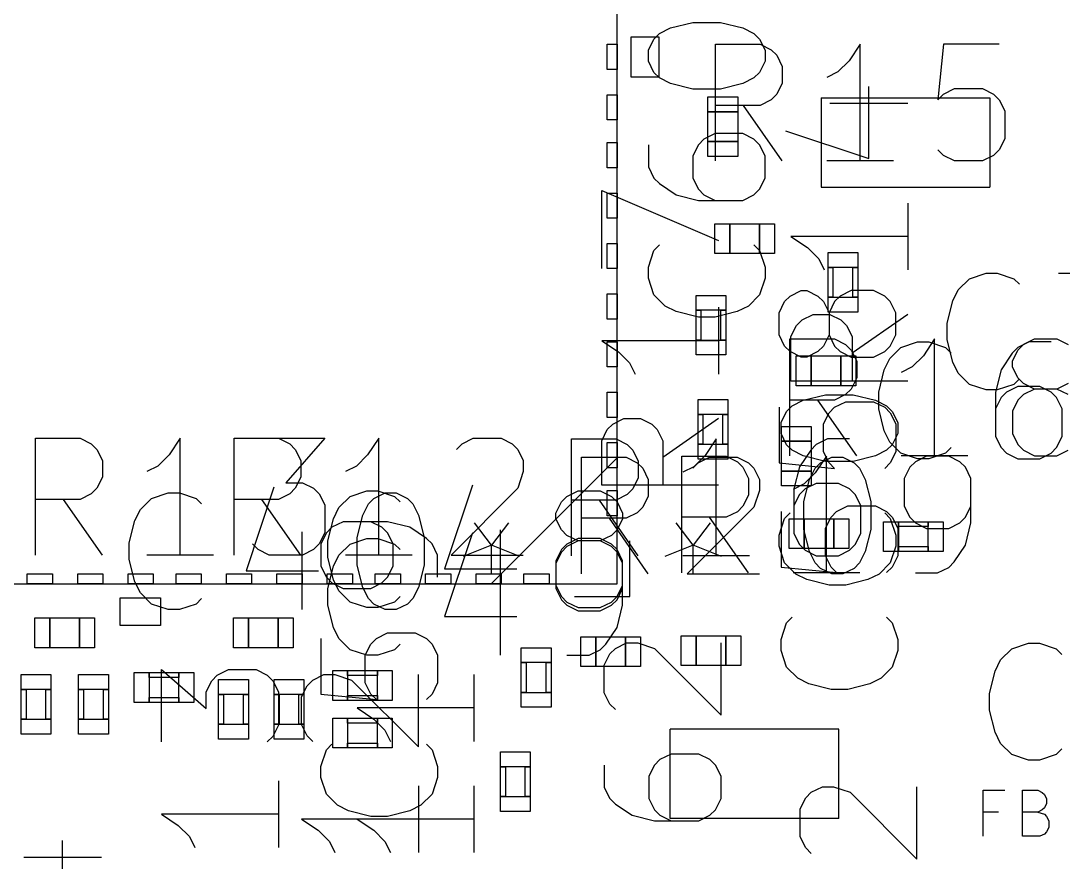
# Model space of a CAD drawing. Header units: millimetres. Extents: x 0 to 100, y 0 to 100.
# Drawn here: x 44.67 to 55.17, y 48.76 to 57.24 of the extents above; entities that cross this region are included whole.
import ezdxf

# ---------------------------------------------------------------- set-up
doc = ezdxf.new("R2010")
doc.units = ezdxf.units.MM
doc.layers.add('F.Fab', color=9, linetype='CONTINUOUS', true_color=0xafafaf)
doc.layers.add('F.Silkscreen', color=41, linetype='CONTINUOUS', true_color=0xf2eda1)

msp = doc.modelspace()

# ---------------------------------------------------------------- linework, layer by layer
at = {"layer": 'F.Fab', "linetype": 'CONTINUOUS'}
for p, q in [((50.676, 51.564), (50.676, 58.676)), ((50.5744, 56.9996), (50.676, 56.9996)), ((50.5744, 56.7456), (50.5744, 56.9996)), ((50.676, 56.9996), (50.676, 56.7456)), ((50.676, 56.7456), (50.5744, 56.7456)), ((50.5744, 56.4916), (50.676, 56.4916)), ((50.5744, 56.2376), (50.5744, 56.4916)), ((50.676, 56.4916), (50.676, 56.2376)), ((51.59, 56.32), (51.59, 56.47)), ((51.59, 56.47), (51.89, 56.47)), ((51.89, 56.47), (51.89, 56.32)), ((52.73, 56.46), (52.73, 55.56)), ((52.73, 56.46), (54.43, 56.46)), ((54.43, 56.46), (54.43, 55.56)), ((51.89, 56.32), (51.59, 56.32)), ((50.676, 56.2376), (50.5744, 56.2376)), ((50.5744, 56.009), (50.676, 56.009)), ((50.5744, 55.755), (50.5744, 56.009)), ((50.676, 56.009), (50.676, 55.755)), ((51.59, 55.87), (51.59, 56.02)), ((51.59, 56.02), (51.89, 56.02)), ((51.89, 56.02), (51.89, 55.87)), ((51.89, 55.87), (51.59, 55.87)), ((50.676, 55.755), (50.5744, 55.755)), ((52.73, 55.56), (54.43, 55.56)), ((50.5744, 55.501), (50.676, 55.501)), ((50.5744, 55.247), (50.5744, 55.501)), ((50.676, 55.501), (50.676, 55.247)), ((50.676, 55.247), (50.5744, 55.247)), ((51.66, 54.89), (51.66, 55.19)), ((51.66, 55.19), (51.81, 55.19)), ((51.81, 55.19), (51.81, 54.89)), ((52.11, 54.89), (52.11, 55.19)), ((52.11, 55.19), (52.26, 55.19)), ((52.26, 55.19), (52.26, 54.89)), ((50.5744, 54.993), (50.676, 54.993)), ((50.5744, 54.739), (50.5744, 54.993)), ((50.676, 54.993), (50.676, 54.739)), ((51.81, 54.89), (51.66, 54.89)), ((52.26, 54.89), (52.11, 54.89)), ((52.8, 54.75), (52.8, 54.9)), ((52.8, 54.9), (53.1, 54.9)), ((53.1, 54.9), (53.1, 54.75)), ((50.676, 54.739), (50.5744, 54.739)), ((52.8, 54.45), (52.8, 54.75)), ((52.8, 54.75), (52.85, 54.75)), ((53.1, 54.75), (52.8, 54.75)), ((52.85, 54.75), (52.85, 54.45)), ((53.05, 54.45), (53.05, 54.75)), ((53.05, 54.75), (53.1, 54.75)), ((53.1, 54.75), (53.1, 54.45)), ((50.5744, 54.485), (50.676, 54.485)), ((50.5744, 54.231), (50.5744, 54.485)), ((50.676, 54.485), (50.676, 54.231)), ((51.47, 54.32), (51.47, 54.47)), ((51.47, 54.47), (51.77, 54.47)), ((51.77, 54.47), (51.77, 54.32)), ((52.85, 54.45), (52.8, 54.45)), ((52.8, 54.3), (52.8, 54.45)), ((52.8, 54.45), (53.1, 54.45)), ((53.1, 54.45), (53.05, 54.45)), ((53.1, 54.45), (53.1, 54.3)), ((51.77, 54.32), (51.47, 54.32)), ((51.47, 54.02), (51.47, 54.32)), ((51.47, 54.32), (51.52, 54.32)), ((51.52, 54.32), (51.52, 54.02)), ((51.72, 54.02), (51.72, 54.32)), ((51.72, 54.32), (51.77, 54.32)), ((51.77, 54.32), (51.77, 54.02)), ((53.1, 54.3), (52.8, 54.3)), ((50.676, 54.231), (50.5744, 54.231)), ((50.5744, 54.0024), (50.676, 54.0024)), ((50.5744, 53.7484), (50.5744, 54.0024)), ((50.676, 54.0024), (50.676, 53.7484)), ((51.52, 54.02), (51.47, 54.02)), ((51.47, 53.87), (51.47, 54.02)), ((51.47, 54.02), (51.77, 54.02)), ((51.77, 54.02), (51.72, 54.02)), ((51.77, 54.02), (51.77, 53.87)), ((51.77, 53.87), (51.47, 53.87)), ((52.48, 53.56), (52.48, 53.86)), ((52.48, 53.86), (52.63, 53.86)), ((52.63, 53.86), (52.63, 53.56)), ((52.93, 53.56), (52.93, 53.86)), ((52.93, 53.86), (53.08, 53.86)), ((53.08, 53.86), (53.08, 53.56)), ((50.676, 53.7484), (50.5744, 53.7484)), ((52.63, 53.56), (52.48, 53.56)), ((53.08, 53.56), (52.93, 53.56)), ((50.5744, 53.4944), (50.676, 53.4944)), ((50.5744, 53.2404), (50.5744, 53.4944)), ((50.676, 53.4944), (50.676, 53.2404)), ((51.49, 53.27), (51.49, 53.42)), ((51.49, 53.42), (51.79, 53.42)), ((51.79, 53.42), (51.79, 53.27)), ((50.676, 53.2404), (50.5744, 53.2404)), ((51.79, 53.27), (51.49, 53.27)), ((51.49, 52.97), (51.49, 53.27)), ((51.49, 53.27), (51.54, 53.27)), ((51.54, 53.27), (51.54, 52.97)), ((51.74, 52.97), (51.74, 53.27)), ((51.74, 53.27), (51.79, 53.27)), ((51.79, 53.27), (51.79, 52.97)), ((52.33, 53), (52.33, 53.15)), ((52.33, 53.15), (52.63, 53.15)), ((52.63, 53.15), (52.63, 53)), ((50.5744, 52.9864), (50.676, 52.9864)), ((50.5744, 52.7324), (50.5744, 52.9864)), ((50.676, 52.9864), (50.676, 52.7324)), ((51.54, 52.97), (51.49, 52.97)), ((51.49, 52.82), (51.49, 52.97)), ((51.49, 52.97), (51.79, 52.97)), ((51.79, 52.97), (51.74, 52.97)), ((51.79, 52.97), (51.79, 52.82)), ((52.63, 53), (52.33, 53)), ((50.676, 52.834), (50.5744, 52.7324)), ((51.79, 52.82), (51.49, 52.82)), ((50.5744, 52.7324), (49.5076, 51.6656)), ((50.676, 52.7324), (50.5744, 52.7324)), ((52.33, 52.55), (52.33, 52.7)), ((52.33, 52.7), (52.63, 52.7)), ((52.63, 52.7), (52.63, 52.55)), ((52.63, 52.55), (52.33, 52.55)), ((50.5744, 52.5038), (50.676, 52.5038)), ((50.5744, 52.2498), (50.5744, 52.5038)), ((50.676, 52.5038), (50.676, 52.2498)), ((50.676, 52.2498), (50.5744, 52.2498)), ((52.41, 51.92), (52.41, 52.22)), ((52.41, 52.22), (52.56, 52.22)), ((52.56, 52.22), (52.56, 51.92)), ((52.86, 51.92), (52.86, 52.22)), ((52.86, 52.22), (53.01, 52.22)), ((53.01, 52.22), (53.01, 51.92)), ((53.36, 51.89), (53.36, 52.19)), ((53.36, 52.19), (53.51, 52.19)), ((53.51, 52.19), (53.51, 51.89)), ((53.51, 52.14), (53.51, 52.19)), ((53.51, 52.19), (53.81, 52.19)), ((53.81, 52.19), (53.81, 52.14)), ((53.81, 51.89), (53.81, 52.19)), ((53.81, 52.19), (53.96, 52.19)), ((53.96, 52.19), (53.96, 51.89)), ((49.409088, 51.952176), (49.238545, 52.179567)), ((49.57963, 52.179567), (49.409088, 51.952176)), ((53.81, 52.14), (53.51, 52.14)), ((49.409088, 51.952176), (49.124849, 51.838481)), ((49.409088, 51.667938), (49.409088, 51.952176)), ((49.693326, 51.838481), (49.409088, 51.952176)), ((52.56, 51.92), (52.41, 51.92)), ((53.01, 51.92), (52.86, 51.92)), ((53.51, 51.89), (53.36, 51.89)), ((53.51, 51.89), (53.51, 51.94)), ((53.51, 51.94), (53.81, 51.94)), ((53.81, 51.89), (53.51, 51.89)), ((53.81, 51.94), (53.81, 51.89)), ((53.96, 51.89), (53.81, 51.89)), ((44.7324, 51.6656), (44.9864, 51.6656)), ((44.7324, 51.564), (44.7324, 51.6656)), ((44.9864, 51.6656), (44.9864, 51.564)), ((45.2404, 51.6656), (45.4944, 51.6656)), ((45.2404, 51.564), (45.2404, 51.6656)), ((45.4944, 51.6656), (45.4944, 51.564)), ((45.7484, 51.6656), (46.0024, 51.6656)), ((45.7484, 51.564), (45.7484, 51.6656)), ((46.0024, 51.6656), (46.0024, 51.564)), ((46.231, 51.6656), (46.485, 51.6656)), ((46.231, 51.564), (46.231, 51.6656)), ((46.485, 51.6656), (46.485, 51.564)), ((46.739, 51.6656), (46.993, 51.6656)), ((46.739, 51.564), (46.739, 51.6656)), ((46.993, 51.6656), (46.993, 51.564)), ((47.247, 51.6656), (47.501, 51.6656)), ((47.247, 51.564), (47.247, 51.6656)), ((47.501, 51.6656), (47.501, 51.564)), ((47.755, 51.6656), (48.009, 51.6656)), ((47.755, 51.564), (47.755, 51.6656)), ((48.009, 51.6656), (48.009, 51.564)), ((48.2376, 51.6656), (48.4916, 51.6656)), ((48.2376, 51.564), (48.2376, 51.6656)), ((48.4916, 51.6656), (48.4916, 51.564)), ((48.7456, 51.6656), (48.9996, 51.6656)), ((48.7456, 51.564), (48.7456, 51.6656)), ((48.9996, 51.6656), (48.9996, 51.564)), ((49.2536, 51.6656), (49.5076, 51.6656)), ((49.2536, 51.564), (49.2536, 51.6656)), ((49.5076, 51.6656), (49.406, 51.564)), ((49.5076, 51.6656), (49.5076, 51.564)), ((49.7362, 51.6656), (49.9902, 51.6656)), ((49.7362, 51.564), (49.7362, 51.6656)), ((49.9902, 51.6656), (49.9902, 51.564)), ((43.564, 51.564), (50.676, 51.564)), ((44.9864, 51.564), (44.7324, 51.564)), ((45.4944, 51.564), (45.2404, 51.564)), ((46.0024, 51.564), (45.7484, 51.564)), ((46.485, 51.564), (46.231, 51.564)), ((46.993, 51.564), (46.739, 51.564)), ((47.501, 51.564), (47.247, 51.564)), ((48.009, 51.564), (47.755, 51.564)), ((48.4916, 51.564), (48.2376, 51.564)), ((48.9996, 51.564), (48.7456, 51.564)), ((49.5076, 51.564), (49.2536, 51.564)), ((49.9902, 51.564), (49.7362, 51.564)), ((44.81, 50.92), (44.81, 51.22)), ((44.81, 51.22), (44.96, 51.22)), ((44.96, 51.22), (44.96, 50.92)), ((45.26, 50.92), (45.26, 51.22)), ((45.26, 51.22), (45.41, 51.22)), ((45.41, 51.22), (45.41, 50.92)), ((46.81, 50.92), (46.81, 51.22)), ((46.81, 51.22), (46.96, 51.22)), ((46.96, 51.22), (46.96, 50.92)), ((47.26, 50.92), (47.26, 51.22)), ((47.26, 51.22), (47.41, 51.22)), ((47.41, 51.22), (47.41, 50.92)), ((51.32, 50.74), (51.32, 51.04)), ((51.32, 51.04), (51.47, 51.04)), ((51.47, 51.04), (51.47, 50.74)), ((51.77, 50.74), (51.77, 51.04)), ((51.77, 51.04), (51.92, 51.04)), ((51.92, 51.04), (51.92, 50.74)), ((50.31, 50.73), (50.31, 51.03)), ((50.31, 51.03), (50.46, 51.03)), ((50.46, 51.03), (50.46, 50.73)), ((50.76, 50.73), (50.76, 51.03)), ((50.76, 51.03), (50.91, 51.03)), ((50.91, 51.03), (50.91, 50.73)), ((44.96, 50.92), (44.81, 50.92)), ((45.41, 50.92), (45.26, 50.92)), ((46.96, 50.92), (46.81, 50.92)), ((47.41, 50.92), (47.26, 50.92)), ((49.71, 50.77), (49.71, 50.92)), ((49.71, 50.92), (50.01, 50.92)), ((50.01, 50.92), (50.01, 50.77)), ((50.01, 50.77), (49.71, 50.77)), ((49.71, 50.47), (49.71, 50.77)), ((49.71, 50.77), (49.76, 50.77)), ((49.76, 50.77), (49.76, 50.47)), ((49.96, 50.47), (49.96, 50.77)), ((49.96, 50.77), (50.01, 50.77)), ((50.01, 50.77), (50.01, 50.47)), ((50.46, 50.73), (50.31, 50.73)), ((50.91, 50.73), (50.76, 50.73)), ((51.47, 50.74), (51.32, 50.74)), ((51.92, 50.74), (51.77, 50.74)), ((44.67, 50.5), (44.67, 50.65)), ((44.67, 50.65), (44.97, 50.65)), ((44.97, 50.65), (44.97, 50.5)), ((45.25, 50.5), (45.25, 50.65)), ((45.25, 50.65), (45.55, 50.65)), ((45.55, 50.65), (45.55, 50.5)), ((45.81, 50.37), (45.81, 50.67)), ((45.81, 50.67), (45.96, 50.67)), ((45.96, 50.67), (45.96, 50.37)), ((45.96, 50.62), (45.96, 50.67)), ((45.96, 50.67), (46.26, 50.67)), ((46.26, 50.62), (45.96, 50.62)), ((46.26, 50.67), (46.26, 50.62)), ((46.26, 50.37), (46.26, 50.67)), ((46.26, 50.67), (46.41, 50.67)), ((46.41, 50.67), (46.41, 50.37)), ((47.81, 50.39), (47.81, 50.69)), ((47.81, 50.69), (47.96, 50.69)), ((47.96, 50.69), (47.96, 50.39)), ((47.96, 50.64), (47.96, 50.69)), ((47.96, 50.69), (48.26, 50.69)), ((48.26, 50.64), (47.96, 50.64)), ((48.26, 50.69), (48.26, 50.64)), ((48.26, 50.39), (48.26, 50.69)), ((48.26, 50.69), (48.41, 50.69)), ((48.41, 50.69), (48.41, 50.39)), ((46.66, 50.45), (46.66, 50.6)), ((46.66, 50.6), (46.96, 50.6)), ((46.96, 50.6), (46.96, 50.45)), ((47.22, 50.45), (47.22, 50.6)), ((47.22, 50.6), (47.52, 50.6)), ((47.52, 50.6), (47.52, 50.45)), ((44.97, 50.5), (44.67, 50.5)), ((44.67, 50.2), (44.67, 50.5)), ((44.67, 50.5), (44.72, 50.5)), ((44.72, 50.5), (44.72, 50.2)), ((44.92, 50.2), (44.92, 50.5)), ((44.92, 50.5), (44.97, 50.5)), ((44.97, 50.5), (44.97, 50.2)), ((45.55, 50.5), (45.25, 50.5)), ((45.25, 50.2), (45.25, 50.5)), ((45.25, 50.5), (45.3, 50.5)), ((45.3, 50.5), (45.3, 50.2)), ((45.5, 50.2), (45.5, 50.5)), ((45.5, 50.5), (45.55, 50.5)), ((45.55, 50.5), (45.55, 50.2)), ((45.96, 50.37), (45.96, 50.42)), ((45.96, 50.42), (46.26, 50.42)), ((46.26, 50.42), (46.26, 50.37)), ((46.96, 50.45), (46.66, 50.45)), ((46.66, 50.15), (46.66, 50.45)), ((46.66, 50.45), (46.71, 50.45)), ((46.71, 50.45), (46.71, 50.15)), ((46.91, 50.15), (46.91, 50.45)), ((46.91, 50.45), (46.96, 50.45)), ((46.96, 50.45), (46.96, 50.15)), ((47.52, 50.45), (47.22, 50.45)), ((47.22, 50.15), (47.22, 50.45)), ((47.22, 50.45), (47.27, 50.45)), ((47.27, 50.45), (47.27, 50.15)), ((47.47, 50.15), (47.47, 50.45)), ((47.47, 50.45), (47.52, 50.45)), ((47.52, 50.45), (47.52, 50.15)), ((47.96, 50.39), (47.96, 50.44)), ((47.96, 50.44), (48.26, 50.44)), ((48.26, 50.44), (48.26, 50.39)), ((49.76, 50.47), (49.71, 50.47)), ((49.71, 50.32), (49.71, 50.47)), ((49.71, 50.47), (50.01, 50.47)), ((50.01, 50.47), (49.96, 50.47)), ((50.01, 50.47), (50.01, 50.32)), ((45.96, 50.37), (45.81, 50.37)), ((46.26, 50.37), (45.96, 50.37)), ((46.41, 50.37), (46.26, 50.37)), ((47.96, 50.39), (47.81, 50.39)), ((48.26, 50.39), (47.96, 50.39)), ((48.41, 50.39), (48.26, 50.39)), ((50.01, 50.32), (49.71, 50.32)), ((44.72, 50.2), (44.67, 50.2)), ((44.67, 50.05), (44.67, 50.2)), ((44.67, 50.2), (44.97, 50.2)), ((44.97, 50.2), (44.92, 50.2)), ((44.97, 50.2), (44.97, 50.05)), ((45.3, 50.2), (45.25, 50.2)), ((45.25, 50.05), (45.25, 50.2)), ((45.25, 50.2), (45.55, 50.2)), ((45.55, 50.2), (45.5, 50.2)), ((45.55, 50.2), (45.55, 50.05)), ((47.81, 49.91), (47.81, 50.21)), ((47.81, 50.21), (47.96, 50.21)), ((47.96, 50.21), (47.96, 49.91)), ((47.96, 50.16), (47.96, 50.21)), ((47.96, 50.21), (48.26, 50.21)), ((48.26, 50.21), (48.26, 50.16)), ((48.26, 49.91), (48.26, 50.21)), ((48.26, 50.21), (48.41, 50.21)), ((48.41, 50.21), (48.41, 49.91)), ((46.71, 50.15), (46.66, 50.15)), ((46.66, 50), (46.66, 50.15)), ((46.66, 50.15), (46.96, 50.15)), ((46.96, 50.15), (46.91, 50.15)), ((46.96, 50.15), (46.96, 50)), ((47.27, 50.15), (47.22, 50.15)), ((47.22, 50), (47.22, 50.15)), ((47.22, 50.15), (47.52, 50.15)), ((47.52, 50.15), (47.47, 50.15)), ((47.52, 50.15), (47.52, 50)), ((48.26, 50.16), (47.96, 50.16)), ((51.21, 49.2), (51.21, 50.1)), ((52.91, 50.1), (51.21, 50.1)), ((52.91, 49.2), (52.91, 50.1)), ((44.97, 50.05), (44.67, 50.05)), ((45.55, 50.05), (45.25, 50.05)), ((46.96, 50), (46.66, 50)), ((47.52, 50), (47.22, 50)), ((47.96, 49.91), (47.81, 49.91)), ((47.96, 49.91), (47.96, 49.96)), ((47.96, 49.96), (48.26, 49.96)), ((48.26, 49.91), (47.96, 49.91)), ((48.26, 49.96), (48.26, 49.91)), ((48.41, 49.91), (48.26, 49.91)), ((49.5, 49.72), (49.5, 49.87)), ((49.5, 49.87), (49.8, 49.87)), ((49.8, 49.87), (49.8, 49.72)), ((49.5, 49.42), (49.5, 49.72)), ((49.5, 49.72), (49.55, 49.72)), ((49.8, 49.72), (49.5, 49.72)), ((49.55, 49.72), (49.55, 49.42)), ((49.75, 49.42), (49.75, 49.72)), ((49.75, 49.72), (49.8, 49.72)), ((49.8, 49.72), (49.8, 49.42)), ((49.55, 49.42), (49.5, 49.42)), ((49.5, 49.27), (49.5, 49.42)), ((49.5, 49.42), (49.8, 49.42)), ((49.8, 49.42), (49.75, 49.42)), ((49.8, 49.42), (49.8, 49.27)), ((49.8, 49.27), (49.5, 49.27)), ((52.91, 49.2), (51.21, 49.2))]:
    msp.add_line(p, q, dxfattribs=at)
at = {"layer": 'F.Silkscreen', "linetype": 'CONTINUOUS'}
for p, q in [((51.101677, 57.107877), (51.213727, 57.163902)), ((51.213727, 57.163902), (51.437828, 57.219927)), ((51.437828, 57.219927), (51.717954, 57.219927)), ((51.717954, 57.219927), (51.942054, 57.163902)), ((51.942054, 57.163902), (52.054104, 57.107877)), ((50.8157, 56.6668), (50.8157, 57.0732)), ((50.8157, 57.0732), (51.0951, 57.0732)), ((50.989627, 56.939801), (51.045652, 57.051851)), ((51.045652, 57.051851), (51.101677, 57.107877)), ((51.0951, 57.0732), (51.0951, 56.6668)), ((52.054104, 57.107877), (52.11013, 57.051851)), ((52.11013, 57.051851), (52.166155, 56.939801)), ((50.989627, 56.827751), (50.989627, 56.939801)), ((51.666619, 55.823844), (51.666619, 57.000372)), ((51.666619, 57.000372), (52.11482, 57.000372)), ((52.11482, 57.000372), (52.226871, 56.944347)), ((52.166155, 56.939801), (52.166155, 56.827751)), ((52.226871, 56.944347), (52.282896, 56.888322)), ((53.123273, 57.000372), (53.011223, 56.832297)), ((53.123273, 55.823844), (53.123273, 57.000372)), ((53.96365, 57.000372), (53.907625, 56.440121)), ((54.523902, 57.000372), (53.96365, 57.000372)), ((51.045652, 56.715701), (50.989627, 56.827751)), ((52.166155, 56.827751), (52.11013, 56.715701)), ((52.282896, 56.888322), (52.338921, 56.776272)), ((53.011223, 56.832297), (52.899172, 56.720247)), ((51.101677, 56.659675), (51.045652, 56.715701)), ((52.11013, 56.715701), (52.054104, 56.659675)), ((52.338921, 56.776272), (52.338921, 56.608196)), ((52.899172, 56.720247), (52.787122, 56.664222)), ((51.0951, 56.6668), (50.8157, 56.6668)), ((51.213727, 56.60365), (51.101677, 56.659675)), ((51.437828, 56.547625), (51.213727, 56.60365)), ((51.942054, 56.60365), (51.717954, 56.547625)), ((52.054104, 56.659675), (51.942054, 56.60365)), ((52.338921, 56.608196), (52.282896, 56.496146)), ((51.717954, 56.547625), (51.437828, 56.547625)), ((52.282896, 56.496146), (52.226871, 56.440121)), ((53.210516, 55.847103), (53.210516, 56.57543)), ((53.907625, 56.440121), (53.96365, 56.496146)), ((53.96365, 56.496146), (54.075701, 56.552171)), ((54.075701, 56.552171), (54.355826, 56.552171)), ((54.355826, 56.552171), (54.467877, 56.496146)), ((54.467877, 56.496146), (54.523902, 56.440121)), ((52.226871, 56.440121), (52.11482, 56.384096)), ((52.81834, 56.407355), (53.602692, 56.407355)), ((54.523902, 56.440121), (54.579927, 56.328071)), ((51.59, 56.02), (51.59, 56.32)), ((51.59, 56.32), (51.89, 56.32)), ((52.11482, 56.384096), (51.666619, 56.384096)), ((51.89, 56.32), (51.89, 56.02)), ((52.338921, 55.823844), (51.946745, 56.384096)), ((54.579927, 56.328071), (54.579927, 56.047945)), ((51.661928, 56.099424), (51.549878, 56.043399)), ((51.942054, 56.099424), (51.661928, 56.099424)), ((52.054104, 56.043399), (51.942054, 56.099424)), ((52.370139, 56.127229), (53.210516, 55.847103)), ((50.989627, 55.987374), (50.989627, 55.763273)), ((51.493853, 55.987374), (51.437828, 55.875323)), ((51.549878, 56.043399), (51.493853, 55.987374)), ((51.89, 56.02), (51.59, 56.02)), ((52.11013, 55.987374), (52.054104, 56.043399)), ((52.166155, 55.875323), (52.11013, 55.987374)), ((54.579927, 56.047945), (54.523902, 55.935895)), ((51.437828, 55.875323), (51.437828, 55.651223)), ((52.166155, 55.651223), (52.166155, 55.875323)), ((53.96365, 55.87987), (53.907625, 55.935895)), ((54.075701, 55.823844), (53.96365, 55.87987)), ((54.467877, 55.87987), (54.355826, 55.823844)), ((54.523902, 55.935895), (54.467877, 55.87987)), ((50.989627, 55.763273), (51.045652, 55.651223)), ((53.459424, 55.823844), (52.787122, 55.823844)), ((54.355826, 55.823844), (54.075701, 55.823844)), ((51.045652, 55.651223), (51.101677, 55.595198)), ((51.101677, 55.595198), (51.269752, 55.483147)), ((51.437828, 55.651223), (51.493853, 55.539172)), ((52.11013, 55.539172), (52.166155, 55.651223)), ((50.519627, 54.7416), (50.519627, 55.525952)), ((50.519627, 55.525952), (51.696155, 55.021726)), ((51.269752, 55.483147), (51.493853, 55.427122)), ((51.493853, 55.539172), (51.549878, 55.483147)), ((51.549878, 55.483147), (51.661928, 55.427122)), ((51.942054, 55.427122), (52.054104, 55.483147)), ((52.054104, 55.483147), (52.11013, 55.539172)), ((51.493853, 55.427122), (51.942054, 55.427122)), ((53.602692, 55.398902), (53.602692, 54.7266)), ((51.81, 54.89), (51.81, 55.19)), ((51.81, 55.19), (52.11, 55.19)), ((52.11, 55.19), (52.11, 54.89)), ((53.602692, 55.062751), (52.426164, 55.062751)), ((52.426164, 55.062751), (52.594239, 54.950701)), ((50.989627, 54.75482), (51.045652, 54.922896)), ((51.045652, 54.922896), (51.101677, 54.978921)), ((52.054104, 54.978921), (52.11013, 54.922896)), ((52.11013, 54.922896), (52.166155, 54.75482)), ((52.594239, 54.950701), (52.706289, 54.83865)), ((52.11, 54.89), (51.81, 54.89)), ((52.706289, 54.83865), (52.762315, 54.7266)), ((50.989627, 54.64277), (50.989627, 54.75482)), ((52.166155, 54.75482), (52.166155, 54.64277)), ((51.045652, 54.474695), (50.989627, 54.64277)), ((52.166155, 54.64277), (52.11013, 54.474695)), ((54.112122, 54.52576), (54.224173, 54.63781)), ((54.224173, 54.63781), (54.392248, 54.693835)), ((54.392248, 54.693835), (54.504298, 54.693835)), ((54.504298, 54.693835), (54.672374, 54.63781)), ((54.672374, 54.63781), (54.728399, 54.581785)), ((55.120575, 54.693835), (55.904927, 54.693835)), ((52.418214, 54.46338), (52.530264, 54.519405)), ((52.530264, 54.519405), (52.586289, 54.519405)), ((52.586289, 54.519405), (52.69834, 54.46338)), ((53.034491, 54.519405), (52.92244, 54.46338)), ((53.258591, 54.519405), (53.034491, 54.519405)), ((53.370641, 54.46338), (53.258591, 54.519405)), ((54.056097, 54.41371), (54.112122, 54.52576)), ((51.157702, 54.362644), (51.045652, 54.474695)), ((52.11013, 54.474695), (51.998079, 54.362644)), ((52.306164, 54.295304), (52.362189, 54.407355)), ((52.362189, 54.407355), (52.418214, 54.46338)), ((52.69834, 54.46338), (52.754365, 54.407355)), ((52.754365, 54.407355), (52.81039, 54.295304)), ((52.866415, 54.407355), (52.81039, 54.295304)), ((52.92244, 54.46338), (52.866415, 54.407355)), ((53.426667, 54.407355), (53.370641, 54.46338)), ((53.482692, 54.295304), (53.426667, 54.407355)), ((54.000072, 54.189609), (54.056097, 54.41371)), ((51.269752, 54.306619), (51.157702, 54.362644)), ((51.493853, 54.250594), (51.269752, 54.306619)), ((51.886029, 54.306619), (51.661928, 54.250594)), ((51.696155, 54.349424), (51.696155, 53.677122)), ((51.998079, 54.362644), (51.886029, 54.306619)), ((52.306164, 54.071204), (52.306164, 54.295304)), ((52.81039, 54.295304), (52.81039, 54.071204)), ((53.482692, 54.071204), (53.482692, 54.295304)), ((51.661928, 54.250594), (51.493853, 54.250594)), ((52.482189, 54.166349), (52.538214, 54.222374)), ((52.538214, 54.222374), (52.650264, 54.278399)), ((52.650264, 54.278399), (52.81834, 54.278399)), ((52.81834, 54.278399), (52.93039, 54.222374)), ((52.93039, 54.222374), (52.986415, 54.166349)), ((53.602692, 54.278399), (53.04244, 53.886223)), ((54.000072, 54.021534), (54.000072, 54.189609)), ((52.426164, 54.054298), (52.482189, 54.166349)), ((52.986415, 54.166349), (53.04244, 54.054298)), ((51.696155, 54.013273), (50.519627, 54.013273)), ((50.519627, 54.013273), (50.687702, 53.901223)), ((52.362189, 53.959153), (52.306164, 54.071204)), ((52.416619, 52.853844), (52.416619, 54.030372)), ((52.416619, 54.030372), (52.86482, 54.030372)), ((52.426164, 53.606097), (52.426164, 54.054298)), ((52.81039, 54.071204), (52.754365, 53.959153)), ((52.81039, 54.071204), (52.866415, 53.959153)), ((52.86482, 54.030372), (52.976871, 53.974347)), ((53.04244, 54.054298), (53.04244, 53.606097)), ((53.426667, 53.959153), (53.482692, 54.071204)), ((53.534695, 53.944347), (53.70277, 54.000372)), ((53.70277, 54.000372), (53.81482, 54.000372)), ((53.873273, 54.030372), (53.761223, 53.862297)), ((53.81482, 54.000372), (53.982896, 53.944347)), ((53.873273, 52.853844), (53.873273, 54.030372)), ((54.056097, 53.797433), (54.000072, 54.021534)), ((54.823273, 54.000372), (54.711223, 53.944347)), ((54.769675, 53.974347), (54.881726, 54.030372)), ((55.047374, 54.000372), (54.823273, 54.000372)), ((54.881726, 54.030372), (55.105826, 54.030372)), ((55.105826, 54.030372), (55.217877, 53.974347)), ((50.687702, 53.901223), (50.799752, 53.789172)), ((52.418214, 53.903128), (52.362189, 53.959153)), ((52.530264, 53.847103), (52.418214, 53.903128)), ((52.69834, 53.903128), (52.586289, 53.847103)), ((52.754365, 53.959153), (52.69834, 53.903128)), ((52.866415, 53.959153), (52.92244, 53.903128)), ((52.92244, 53.903128), (53.034491, 53.847103)), ((52.976871, 53.974347), (53.032896, 53.918322)), ((53.032896, 53.918322), (53.088921, 53.806272)), ((53.258591, 53.847103), (53.370641, 53.903128)), ((53.370641, 53.903128), (53.426667, 53.959153)), ((53.422644, 53.832297), (53.534695, 53.944347)), ((53.982896, 53.944347), (54.038921, 53.888322)), ((54.655198, 53.888322), (54.543147, 53.720247)), ((54.711223, 53.944347), (54.655198, 53.888322)), ((54.657625, 53.806272), (54.71365, 53.918322)), ((54.71365, 53.918322), (54.769675, 53.974347)), ((50.799752, 53.789172), (50.855778, 53.677122)), ((52.586289, 53.847103), (52.530264, 53.847103)), ((52.63, 53.56), (52.63, 53.86)), ((52.63, 53.86), (52.93, 53.86)), ((52.93, 53.86), (52.93, 53.56)), ((53.034491, 53.847103), (53.258591, 53.847103)), ((53.088921, 53.806272), (53.088921, 53.638196)), ((53.366619, 53.720247), (53.422644, 53.832297)), ((53.761223, 53.862297), (53.649172, 53.750247)), ((54.112122, 53.685383), (54.056097, 53.797433)), ((54.657625, 53.750247), (54.657625, 53.806272)), ((53.310594, 53.496146), (53.366619, 53.720247)), ((53.649172, 53.750247), (53.537122, 53.694222)), ((54.224173, 53.573333), (54.112122, 53.685383)), ((54.543147, 53.720247), (54.487122, 53.496146)), ((54.71365, 53.638196), (54.657625, 53.750247)), ((53.602692, 53.606097), (52.426164, 53.606097)), ((52.93, 53.56), (52.63, 53.56)), ((53.088921, 53.638196), (53.032896, 53.526146)), ((54.392248, 53.517307), (54.224173, 53.573333)), ((54.672374, 53.573333), (54.504298, 53.517307)), ((54.728399, 53.629358), (54.672374, 53.573333)), ((54.769675, 53.582171), (54.71365, 53.638196)), ((54.881726, 53.526146), (54.769675, 53.582171)), ((55.217877, 53.582171), (55.105826, 53.526146)), ((52.550264, 53.41338), (52.774365, 53.469405)), ((52.774365, 53.469405), (53.054491, 53.469405)), ((52.976871, 53.470121), (52.86482, 53.414096)), ((53.032896, 53.526146), (52.976871, 53.470121)), ((53.054491, 53.469405), (53.278591, 53.41338)), ((53.310594, 53.328071), (53.310594, 53.496146)), ((54.504298, 53.517307), (54.392248, 53.517307)), ((54.487122, 53.496146), (54.487122, 53.047945)), ((54.599172, 53.496146), (54.543147, 53.440121)), ((54.711223, 53.552171), (54.599172, 53.496146)), ((54.935323, 53.552171), (54.711223, 53.552171)), ((54.769675, 53.470121), (54.71365, 53.414096)), ((54.881726, 53.526146), (54.769675, 53.470121)), ((55.105826, 53.526146), (54.881726, 53.526146)), ((55.047374, 53.496146), (54.935323, 53.552171)), ((55.103399, 53.440121), (55.047374, 53.496146)), ((55.217877, 53.470121), (55.105826, 53.526146)), ((52.382189, 53.301329), (52.438214, 53.357355)), ((52.86482, 53.414096), (52.416619, 53.414096)), ((52.438214, 53.357355), (52.550264, 53.41338)), ((53.088921, 52.853844), (52.696745, 53.414096)), ((52.866415, 53.342877), (52.978465, 53.398902)), ((52.978465, 53.398902), (53.258591, 53.398902)), ((53.258591, 53.398902), (53.370641, 53.342877)), ((53.278591, 53.41338), (53.390641, 53.357355)), ((53.390641, 53.357355), (53.446667, 53.301329)), ((54.543147, 53.440121), (54.487122, 53.328071)), ((54.71365, 53.414096), (54.657625, 53.302046)), ((55.159424, 53.328071), (55.103399, 53.440121)), ((52.306164, 53.342877), (52.306164, 52.782625)), ((52.326164, 53.189279), (52.382189, 53.301329)), ((52.754365, 53.174801), (52.81039, 53.286852)), ((52.81039, 53.286852), (52.866415, 53.342877)), ((53.366619, 53.10397), (53.310594, 53.328071)), ((53.370641, 53.342877), (53.426667, 53.286852)), ((53.426667, 53.286852), (53.482692, 53.174801)), ((53.446667, 53.301329), (53.502692, 53.189279)), ((54.657625, 53.302046), (54.657625, 53.077945)), ((55.159424, 53.047945), (55.159424, 53.328071)), ((50.575652, 53.116871), (50.631677, 53.172896)), ((50.631677, 53.172896), (50.743727, 53.228921)), ((50.743727, 53.228921), (50.911803, 53.228921)), ((50.911803, 53.228921), (51.023853, 53.172896)), ((51.023853, 53.172896), (51.079878, 53.116871)), ((51.696155, 53.228921), (51.135903, 52.836745)), ((52.326164, 53.077229), (52.326164, 53.189279)), ((52.754365, 52.894676), (52.754365, 53.174801)), ((53.482692, 53.174801), (53.482692, 52.894676)), ((53.502692, 53.189279), (53.502692, 53.077229)), ((44.816619, 51.853844), (44.816619, 53.030372)), ((44.816619, 53.030372), (45.26482, 53.030372)), ((45.26482, 53.030372), (45.376871, 52.974347)), ((46.273273, 53.030372), (46.161223, 52.862297)), ((46.273273, 51.853844), (46.273273, 53.030372)), ((46.816619, 51.853844), (46.816619, 53.030372)), ((46.816619, 53.030372), (47.26482, 53.030372)), ((47.0016, 53.030372), (47.729927, 53.030372)), ((47.26482, 53.030372), (47.376871, 52.974347)), ((47.729927, 53.030372), (47.337751, 52.582171)), ((48.273273, 53.030372), (48.161223, 52.862297)), ((48.273273, 51.853844), (48.273273, 53.030372)), ((49.11365, 52.974347), (49.225701, 53.030372)), ((49.225701, 53.030372), (49.505826, 53.030372)), ((49.505826, 53.030372), (49.617877, 52.974347)), ((50.519627, 53.00482), (50.575652, 53.116871)), ((51.079878, 53.116871), (51.135903, 53.00482)), ((52.382189, 52.965179), (52.326164, 53.077229)), ((53.422644, 52.99192), (53.366619, 53.10397)), ((53.502692, 53.077229), (53.446667, 52.965179)), ((54.487122, 53.047945), (54.543147, 52.935895)), ((54.657625, 53.077945), (54.71365, 52.965895)), ((55.103399, 52.935895), (55.159424, 53.047945)), ((45.376871, 52.974347), (45.432896, 52.918322)), ((47.376871, 52.974347), (47.432896, 52.918322)), ((49.057625, 52.918322), (49.11365, 52.974347)), ((49.617877, 52.974347), (49.673902, 52.918322)), ((50.216097, 51.847307), (50.216097, 53.023835)), ((50.216097, 53.023835), (50.664298, 53.023835)), ((50.519627, 52.556619), (50.519627, 53.00482)), ((50.664298, 53.023835), (50.776349, 52.96781)), ((50.776349, 52.96781), (50.832374, 52.911785)), ((51.135903, 53.00482), (51.135903, 52.556619)), ((51.672751, 53.023835), (51.560701, 52.85576)), ((51.672751, 51.847307), (51.672751, 53.023835)), ((52.33, 52.7), (52.33, 53)), ((52.33, 53), (52.63, 53)), ((52.438214, 52.909153), (52.382189, 52.965179)), ((52.681204, 52.96781), (52.625179, 52.911785)), ((52.63, 53), (52.63, 52.7)), ((52.793254, 53.023835), (52.681204, 52.96781)), ((53.017355, 53.023835), (52.793254, 53.023835)), ((53.446667, 52.965179), (53.390641, 52.909153)), ((53.534695, 52.87987), (53.422644, 52.99192)), ((54.038921, 52.935895), (53.982896, 52.87987)), ((54.543147, 52.935895), (54.599172, 52.87987)), ((54.71365, 52.965895), (54.769675, 52.90987)), ((55.047374, 52.87987), (55.103399, 52.935895)), ((45.432896, 52.918322), (45.488921, 52.806272)), ((46.161223, 52.862297), (46.049172, 52.750247)), ((47.432896, 52.918322), (47.488921, 52.806272)), ((48.161223, 52.862297), (48.049172, 52.750247)), ((49.673902, 52.918322), (49.729927, 52.806272)), ((50.316619, 51.663844), (50.316619, 52.840372)), ((50.316619, 52.840372), (50.76482, 52.840372)), ((50.76482, 52.840372), (50.876871, 52.784347)), ((50.832374, 52.911785), (50.888399, 52.799735)), ((51.326619, 51.673844), (51.326619, 52.850372)), ((51.326619, 52.850372), (51.77482, 52.850372)), ((51.560701, 52.85576), (51.44865, 52.74371)), ((51.493147, 52.784347), (51.605198, 52.840372)), ((51.605198, 52.840372), (51.885323, 52.840372)), ((51.77482, 52.850372), (51.886871, 52.794347)), ((51.885323, 52.840372), (51.997374, 52.784347)), ((52.550264, 52.853128), (52.438214, 52.909153)), ((52.625179, 52.911785), (52.513128, 52.74371)), ((52.774365, 52.797103), (52.550264, 52.853128)), ((52.783273, 52.850372), (52.671223, 52.682297)), ((52.725701, 52.784347), (52.837751, 52.840372)), ((52.81039, 52.782625), (52.754365, 52.894676)), ((52.783273, 51.673844), (52.783273, 52.850372)), ((52.837751, 52.840372), (52.949801, 52.840372)), ((52.949801, 52.840372), (53.061851, 52.784347)), ((53.278591, 52.853128), (53.054491, 52.797103)), ((53.390641, 52.909153), (53.278591, 52.853128)), ((53.482692, 52.894676), (53.426667, 52.782625)), ((53.70277, 52.823844), (53.534695, 52.87987)), ((54.209424, 52.853844), (53.537122, 52.853844)), ((53.791726, 52.850372), (53.679675, 52.794347)), ((53.81482, 52.823844), (53.70277, 52.823844)), ((54.015826, 52.850372), (53.791726, 52.850372)), ((53.982896, 52.87987), (53.81482, 52.823844)), ((54.127877, 52.794347), (54.015826, 52.850372)), ((54.599172, 52.87987), (54.711223, 52.823844)), ((54.711223, 52.823844), (54.935323, 52.823844)), ((54.769675, 52.90987), (54.881726, 52.853844)), ((54.881726, 52.853844), (55.105826, 52.853844)), ((54.935323, 52.823844), (55.047374, 52.87987)), ((55.105826, 52.853844), (55.217877, 52.90987)), ((45.488921, 52.806272), (45.488921, 52.638196)), ((46.049172, 52.750247), (45.937122, 52.694222)), ((47.488921, 52.806272), (47.488921, 52.638196)), ((48.049172, 52.750247), (47.937122, 52.694222)), ((49.729927, 52.806272), (49.729927, 52.694222)), ((50.876871, 52.784347), (50.932896, 52.728322)), ((50.888399, 52.799735), (50.888399, 52.631659)), ((50.932896, 52.728322), (50.988921, 52.616272)), ((51.44865, 52.74371), (51.3366, 52.687685)), ((51.437122, 52.728322), (51.493147, 52.784347)), ((51.886871, 52.794347), (51.942896, 52.738322)), ((51.942896, 52.738322), (51.998921, 52.626272)), ((51.997374, 52.784347), (52.053399, 52.728322)), ((52.053399, 52.728322), (52.109424, 52.616272)), ((52.306164, 52.782625), (52.866415, 52.7266)), ((52.513128, 52.74371), (52.457103, 52.519609)), ((52.61365, 52.616272), (52.669675, 52.728322)), ((52.669675, 52.728322), (52.725701, 52.784347)), ((53.054491, 52.797103), (52.774365, 52.797103)), ((52.866415, 52.7266), (52.81039, 52.782625)), ((53.061851, 52.784347), (53.117877, 52.728322)), ((53.117877, 52.728322), (53.173902, 52.616272)), ((53.426667, 52.782625), (53.370641, 52.7266)), ((53.62365, 52.738322), (53.567625, 52.626272)), ((53.679675, 52.794347), (53.62365, 52.738322)), ((54.183902, 52.738322), (54.127877, 52.794347)), ((54.239927, 52.626272), (54.183902, 52.738322)), ((45.488921, 52.638196), (45.432896, 52.526146)), ((47.488921, 52.638196), (47.432896, 52.526146)), ((49.729927, 52.694222), (49.673902, 52.526146)), ((50.888399, 52.631659), (50.832374, 52.519609)), ((50.988921, 52.616272), (50.988921, 52.448196)), ((51.998921, 52.626272), (51.998921, 52.458196)), ((52.109424, 52.616272), (52.109424, 52.504222)), ((52.63, 52.7), (52.33, 52.7)), ((52.557625, 52.392171), (52.61365, 52.616272)), ((52.671223, 52.682297), (52.559172, 52.570247)), ((53.173902, 52.616272), (53.229927, 52.392171)), ((53.567625, 52.626272), (53.567625, 52.346146)), ((54.239927, 52.178071), (54.239927, 52.626272)), ((45.432896, 52.526146), (45.376871, 52.470121)), ((47.217248, 52.536398), (46.937122, 51.69602)), ((47.337751, 52.582171), (47.505826, 52.582171)), ((47.432896, 52.526146), (47.376871, 52.470121)), ((47.505826, 52.582171), (47.617877, 52.526146)), ((47.617877, 52.526146), (47.673902, 52.470121)), ((49.217248, 52.556398), (48.937122, 51.71602)), ((49.673902, 52.526146), (49.0016, 51.853844)), ((51.696155, 52.556619), (50.519627, 52.556619)), ((50.832374, 52.519609), (50.776349, 52.463584)), ((52.559172, 52.570247), (52.447122, 52.514222)), ((52.457103, 52.519609), (52.457103, 52.071408)), ((52.569153, 52.519609), (52.513128, 52.463584)), ((52.681204, 52.575634), (52.569153, 52.519609)), ((52.905304, 52.575634), (52.681204, 52.575634)), ((53.017355, 52.519609), (52.905304, 52.575634)), ((53.07338, 52.463584), (53.017355, 52.519609)), ((45.26482, 52.414096), (44.816619, 52.414096)), ((45.488921, 51.853844), (45.096745, 52.414096)), ((45.376871, 52.470121), (45.26482, 52.414096)), ((45.872644, 52.312297), (45.984695, 52.424347)), ((45.984695, 52.424347), (46.15277, 52.480372)), ((46.15277, 52.480372), (46.26482, 52.480372)), ((46.26482, 52.480372), (46.432896, 52.424347)), ((46.432896, 52.424347), (46.488921, 52.368322)), ((47.26482, 52.414096), (46.816619, 52.414096)), ((47.488921, 51.853844), (47.096745, 52.414096)), ((47.376871, 52.470121), (47.26482, 52.414096)), ((47.673902, 52.470121), (47.729927, 52.358071)), ((47.872644, 52.332297), (47.984695, 52.444347)), ((47.984695, 52.444347), (48.15277, 52.500372)), ((48.15277, 52.500372), (48.26482, 52.500372)), ((48.169675, 52.368322), (48.225701, 52.424347)), ((48.225701, 52.424347), (48.337751, 52.480372)), ((48.26482, 52.500372), (48.432896, 52.444347)), ((48.337751, 52.480372), (48.449801, 52.480372)), ((48.432896, 52.444347), (48.488921, 52.388322)), ((48.449801, 52.480372), (48.561851, 52.424347)), ((48.561851, 52.424347), (48.617877, 52.368322)), ((50.11365, 52.388322), (50.169675, 52.444347)), ((50.169675, 52.444347), (50.281726, 52.500372)), ((50.664298, 52.407559), (50.216097, 52.407559)), ((50.281726, 52.500372), (50.505826, 52.500372)), ((50.888399, 51.847307), (50.496223, 52.407559)), ((50.505826, 52.500372), (50.617877, 52.444347)), ((50.617877, 52.444347), (50.673902, 52.388322)), ((50.776349, 52.463584), (50.664298, 52.407559)), ((50.988921, 52.448196), (50.932896, 52.336146)), ((51.998921, 52.458196), (51.942896, 52.346146)), ((52.109424, 52.504222), (52.053399, 52.336146)), ((52.513128, 52.463584), (52.457103, 52.351534)), ((53.129405, 52.351534), (53.07338, 52.463584)), ((45.816619, 52.200247), (45.872644, 52.312297)), ((47.729927, 52.358071), (47.729927, 52.077945)), ((47.816619, 52.220247), (47.872644, 52.332297)), ((48.11365, 52.256272), (48.169675, 52.368322)), ((48.617877, 52.368322), (48.673902, 52.256272)), ((50.057625, 52.276272), (50.11365, 52.388322)), ((50.673902, 52.388322), (50.729927, 52.276272)), ((50.932896, 52.336146), (50.876871, 52.280121)), ((52.053399, 52.336146), (51.381097, 51.663844)), ((51.942896, 52.346146), (51.886871, 52.290121)), ((52.557625, 52.112046), (52.557625, 52.392171)), ((52.886415, 52.292877), (52.998465, 52.348902)), ((52.998465, 52.348902), (53.278591, 52.348902)), ((53.129405, 52.071408), (53.129405, 52.351534)), ((53.229927, 52.392171), (53.229927, 52.112046)), ((53.278591, 52.348902), (53.390641, 52.292877)), ((53.567625, 52.346146), (53.62365, 52.234096)), ((54.183902, 52.234096), (54.239927, 52.346146)), ((45.760594, 51.976146), (45.816619, 52.200247)), ((47.760594, 51.996146), (47.816619, 52.220247)), ((47.913727, 52.189927), (47.801677, 52.133902)), ((48.361928, 52.189927), (47.913727, 52.189927)), ((48.057625, 52.032171), (48.11365, 52.256272)), ((48.305903, 52.133902), (48.193853, 52.189927)), ((48.586029, 52.133902), (48.361928, 52.189927)), ((48.673902, 52.256272), (48.729927, 52.032171)), ((50.057625, 52.220247), (50.057625, 52.276272)), ((50.11365, 52.108196), (50.057625, 52.220247)), ((50.76482, 52.224096), (50.316619, 52.224096)), ((50.988921, 51.663844), (50.596745, 52.224096)), ((50.729927, 52.220247), (50.673902, 52.108196)), ((50.729927, 52.276272), (50.729927, 52.220247)), ((50.876871, 52.280121), (50.76482, 52.224096)), ((51.77482, 52.234096), (51.326619, 52.234096)), ((51.998921, 51.673844), (51.606745, 52.234096)), ((51.886871, 52.290121), (51.77482, 52.234096)), ((52.306164, 52.054298), (52.362189, 52.222374)), ((52.326164, 52.292877), (52.326164, 51.732625)), ((52.362189, 52.222374), (52.418214, 52.278399)), ((52.56, 51.92), (52.56, 52.22)), ((52.56, 52.22), (52.86, 52.22)), ((52.774365, 52.124801), (52.83039, 52.236852)), ((52.83039, 52.236852), (52.886415, 52.292877)), ((52.86, 52.22), (52.86, 51.92)), ((53.370641, 52.278399), (53.426667, 52.222374)), ((53.390641, 52.292877), (53.446667, 52.236852)), ((53.426667, 52.222374), (53.482692, 52.054298)), ((53.446667, 52.236852), (53.502692, 52.124801)), ((53.62365, 52.234096), (53.679675, 52.178071)), ((54.127877, 52.178071), (54.183902, 52.234096)), ((47.497374, 52.088196), (47.497374, 51.303844)), ((47.801677, 52.133902), (47.745652, 52.077877)), ((48.361928, 52.077877), (48.305903, 52.133902)), ((48.754104, 52.021851), (48.586029, 52.133902)), ((49.497374, 52.108196), (49.497374, 51.323844)), ((50.169675, 52.052171), (50.11365, 52.108196)), ((50.673902, 52.108196), (50.617877, 52.052171)), ((51.441088, 51.952176), (51.270545, 52.179567)), ((51.61163, 52.179567), (51.441088, 51.952176)), ((52.61365, 51.887945), (52.557625, 52.112046)), ((52.774365, 51.844676), (52.774365, 52.124801)), ((53.229927, 52.112046), (53.173902, 51.887945)), ((53.502692, 52.124801), (53.502692, 51.844676)), ((53.679675, 52.178071), (53.791726, 52.122046)), ((53.791726, 52.122046), (54.015826, 52.122046)), ((54.015826, 52.122046), (54.127877, 52.178071)), ((54.183902, 51.95397), (54.239927, 52.178071)), ((47.729927, 52.077945), (47.673902, 51.965895)), ((47.745652, 52.077877), (47.689627, 51.965826)), ((47.760594, 51.828071), (47.760594, 51.996146)), ((47.984695, 51.964347), (48.15277, 52.020372)), ((48.057625, 51.752046), (48.057625, 52.032171)), ((48.15277, 52.020372), (48.26482, 52.020372)), ((48.26482, 52.020372), (48.432896, 51.964347)), ((48.417954, 51.965826), (48.361928, 52.077877)), ((48.729927, 52.032171), (48.729927, 51.752046)), ((48.81013, 51.965826), (48.754104, 52.021851)), ((49.217248, 52.076398), (48.937122, 51.23602)), ((50.281726, 51.996146), (50.169675, 52.052171)), ((50.281726, 52.020372), (50.169675, 51.964347)), ((50.281726, 51.996146), (50.169675, 51.940121)), ((50.505826, 52.020372), (50.281726, 52.020372)), ((50.505826, 51.996146), (50.281726, 51.996146)), ((50.617877, 52.052171), (50.505826, 51.996146)), ((50.617877, 51.964347), (50.505826, 52.020372)), ((50.617877, 51.940121), (50.505826, 51.996146)), ((50.803, 51.437), (50.803, 51.9958)), ((52.306164, 51.942248), (52.306164, 52.054298)), ((52.457103, 52.071408), (52.513128, 51.959358)), ((53.07338, 51.959358), (53.129405, 52.071408)), ((53.482692, 52.054298), (53.482692, 51.942248)), ((45.760594, 51.808071), (45.760594, 51.976146)), ((47.057625, 51.90987), (47.0016, 51.965895)), ((47.169675, 51.853844), (47.057625, 51.90987)), ((47.617877, 51.90987), (47.505826, 51.853844)), ((47.673902, 51.965895), (47.617877, 51.90987)), ((47.689627, 51.965826), (47.689627, 51.741726)), ((47.872644, 51.852297), (47.984695, 51.964347)), ((48.417954, 51.741726), (48.417954, 51.965826)), ((48.432896, 51.964347), (48.488921, 51.908322)), ((48.866155, 51.853776), (48.81013, 51.965826)), ((50.11365, 51.908322), (50.057625, 51.796272)), ((50.11365, 51.884096), (50.057625, 51.772046)), ((50.169675, 51.964347), (50.11365, 51.908322)), ((50.169675, 51.940121), (50.11365, 51.884096)), ((50.673902, 51.908322), (50.617877, 51.964347)), ((50.673902, 51.884096), (50.617877, 51.940121)), ((50.729927, 51.796272), (50.673902, 51.908322)), ((50.729927, 51.772046), (50.673902, 51.884096)), ((51.441088, 51.952176), (51.156849, 51.838481)), ((51.441088, 51.667938), (51.441088, 51.952176)), ((51.725326, 51.838481), (51.441088, 51.952176)), ((52.362189, 51.774173), (52.306164, 51.942248)), ((52.513128, 51.959358), (52.569153, 51.903333)), ((52.86, 51.92), (52.56, 51.92)), ((52.569153, 51.903333), (52.681204, 51.847307)), ((52.669675, 51.775895), (52.61365, 51.887945)), ((52.905304, 51.847307), (53.017355, 51.903333)), ((53.017355, 51.903333), (53.07338, 51.959358)), ((53.173902, 51.887945), (53.117877, 51.775895)), ((53.482692, 51.942248), (53.426667, 51.774173)), ((54.071851, 51.785895), (54.183902, 51.95397)), ((45.816619, 51.58397), (45.760594, 51.808071)), ((46.609424, 51.853844), (45.937122, 51.853844)), ((47.505826, 51.853844), (47.169675, 51.853844)), ((47.816619, 51.60397), (47.760594, 51.828071)), ((47.816619, 51.740247), (47.872644, 51.852297)), ((48.609424, 51.853844), (47.937122, 51.853844)), ((48.866155, 51.629675), (48.866155, 51.853776)), ((49.0016, 51.853844), (49.729927, 51.853844)), ((50.057625, 51.796272), (50.057625, 51.516146)), ((50.057625, 51.772046), (50.057625, 51.547945)), ((50.729927, 51.348071), (50.729927, 51.796272)), ((50.729927, 51.547945), (50.729927, 51.772046)), ((52.008902, 51.847307), (51.3366, 51.847307)), ((52.474239, 51.662122), (52.362189, 51.774173)), ((52.725701, 51.71987), (52.669675, 51.775895)), ((52.681204, 51.847307), (52.905304, 51.847307)), ((52.83039, 51.732625), (52.774365, 51.844676)), ((53.117877, 51.775895), (53.061851, 51.71987)), ((53.426667, 51.774173), (53.314616, 51.662122)), ((53.502692, 51.844676), (53.446667, 51.732625)), ((54.015826, 51.72987), (54.071851, 51.785895)), ((46.937122, 51.69602), (47.665449, 51.69602)), ((47.689627, 51.741726), (47.745652, 51.629675)), ((47.760594, 51.516146), (47.816619, 51.740247)), ((48.11365, 51.527945), (48.057625, 51.752046)), ((48.361928, 51.629675), (48.417954, 51.741726)), ((48.729927, 51.752046), (48.673902, 51.527945)), ((48.937122, 51.71602), (49.665449, 51.71602)), ((52.326164, 51.732625), (52.886415, 51.6766)), ((53.119424, 51.673844), (52.447122, 51.673844)), ((52.837751, 51.663844), (52.725701, 51.71987)), ((52.886415, 51.6766), (52.83039, 51.732625)), ((53.061851, 51.71987), (52.949801, 51.663844)), ((53.446667, 51.732625), (53.390641, 51.6766)), ((53.679675, 51.673844), (53.903776, 51.673844)), ((53.903776, 51.673844), (54.015826, 51.72987)), ((45.872644, 51.47192), (45.816619, 51.58397)), ((47.745652, 51.629675), (47.801677, 51.57365)), ((47.801677, 51.57365), (47.913727, 51.517625)), ((47.872644, 51.49192), (47.816619, 51.60397)), ((48.193853, 51.517625), (48.305903, 51.57365)), ((48.305903, 51.57365), (48.361928, 51.629675)), ((49.497374, 51.628196), (49.497374, 50.843844)), ((51.381097, 51.663844), (52.109424, 51.663844)), ((52.586289, 51.606097), (52.474239, 51.662122)), ((52.81039, 51.550072), (52.586289, 51.606097)), ((52.949801, 51.663844), (52.837751, 51.663844)), ((53.202566, 51.606097), (52.978465, 51.550072)), ((53.314616, 51.662122), (53.202566, 51.606097)), ((45.984695, 51.35987), (45.872644, 51.47192)), ((47.760594, 51.348071), (47.760594, 51.516146)), ((47.984695, 51.37987), (47.872644, 51.49192)), ((47.913727, 51.517625), (48.193853, 51.517625)), ((48.169675, 51.415895), (48.11365, 51.527945)), ((48.673902, 51.527945), (48.617877, 51.415895)), ((50.057625, 51.547945), (50.11365, 51.435895)), ((50.057625, 51.516146), (50.11365, 51.404096)), ((50.673902, 51.435895), (50.729927, 51.547945)), ((50.673902, 51.404096), (50.729927, 51.516146)), ((52.978465, 51.550072), (52.81039, 51.550072)), ((45.6668, 51.1449), (45.6668, 51.4243)), ((45.6668, 51.4243), (46.0732, 51.4243)), ((46.15277, 51.303844), (45.984695, 51.35987)), ((46.0732, 51.4243), (46.0732, 51.1449)), ((46.432896, 51.35987), (46.26482, 51.303844)), ((46.488921, 51.415895), (46.432896, 51.35987)), ((48.15277, 51.323844), (47.984695, 51.37987)), ((48.225701, 51.35987), (48.169675, 51.415895)), ((48.337751, 51.303844), (48.225701, 51.35987)), ((48.432896, 51.37987), (48.26482, 51.323844)), ((48.488921, 51.435895), (48.432896, 51.37987)), ((48.561851, 51.35987), (48.449801, 51.303844)), ((48.617877, 51.415895), (48.561851, 51.35987)), ((50.11365, 51.435895), (50.169675, 51.37987)), ((50.11365, 51.404096), (50.169675, 51.348071)), ((50.169675, 51.37987), (50.281726, 51.323844)), ((50.2442, 51.437), (50.803, 51.437)), ((50.505826, 51.323844), (50.617877, 51.37987)), ((50.617877, 51.37987), (50.673902, 51.435895)), ((50.617877, 51.348071), (50.673902, 51.404096)), ((46.26482, 51.303844), (46.15277, 51.303844)), ((47.816619, 51.12397), (47.760594, 51.348071)), ((48.26482, 51.323844), (48.15277, 51.323844)), ((48.449801, 51.303844), (48.337751, 51.303844)), ((50.169675, 51.348071), (50.281726, 51.292046)), ((50.281726, 51.323844), (50.505826, 51.323844)), ((50.281726, 51.292046), (50.505826, 51.292046)), ((50.505826, 51.292046), (50.617877, 51.348071)), ((50.673902, 51.12397), (50.729927, 51.348071)), ((44.96, 50.92), (44.96, 51.22)), ((44.96, 51.22), (45.26, 51.22)), ((45.26, 51.22), (45.26, 50.92)), ((46.0732, 51.1449), (45.6668, 51.1449)), ((46.96, 50.92), (46.96, 51.22)), ((46.96, 51.22), (47.26, 51.22)), ((47.26, 51.22), (47.26, 50.92)), ((48.937122, 51.23602), (49.665449, 51.23602)), ((52.326164, 51.004298), (52.382189, 51.172374)), ((52.382189, 51.172374), (52.438214, 51.228399)), ((53.390641, 51.228399), (53.446667, 51.172374)), ((53.446667, 51.172374), (53.502692, 51.004298)), ((47.872644, 51.01192), (47.816619, 51.12397)), ((48.249878, 51.013399), (48.361928, 51.069424)), ((48.361928, 51.069424), (48.642054, 51.069424)), ((48.642054, 51.069424), (48.754104, 51.013399)), ((50.561851, 50.955895), (50.673902, 51.12397)), ((51.47, 50.74), (51.47, 51.04)), ((51.47, 51.04), (51.77, 51.04)), ((51.77, 51.04), (51.77, 50.74)), ((47.689627, 51.013399), (47.689627, 50.453147)), ((47.984695, 50.89987), (47.872644, 51.01192)), ((48.137828, 50.845323), (48.193853, 50.957374)), ((48.193853, 50.957374), (48.249878, 51.013399)), ((48.488921, 50.955895), (48.432896, 50.89987)), ((48.754104, 51.013399), (48.81013, 50.957374)), ((48.81013, 50.957374), (48.866155, 50.845323)), ((50.46, 50.73), (50.46, 51.03)), ((50.46, 51.03), (50.76, 51.03)), ((50.505826, 50.89987), (50.561851, 50.955895)), ((50.658214, 50.91338), (50.770264, 50.969405)), ((50.76, 51.03), (50.76, 50.73)), ((50.770264, 50.969405), (50.882315, 50.969405)), ((50.882315, 50.969405), (51.05039, 50.91338)), ((51.722692, 50.241078), (51.722692, 50.969405)), ((52.326164, 50.892248), (52.326164, 51.004298)), ((53.502692, 51.004298), (53.502692, 50.892248)), ((54.650314, 50.908783), (54.818389, 50.964808)), ((54.818389, 50.964808), (54.930439, 50.964808)), ((54.930439, 50.964808), (55.098515, 50.908783)), ((45.26, 50.92), (44.96, 50.92)), ((47.26, 50.92), (46.96, 50.92)), ((48.15277, 50.843844), (47.984695, 50.89987)), ((48.137828, 50.565198), (48.137828, 50.845323)), ((48.26482, 50.843844), (48.15277, 50.843844)), ((48.432896, 50.89987), (48.26482, 50.843844)), ((48.866155, 50.845323), (48.866155, 50.565198)), ((50.169675, 50.843844), (50.393776, 50.843844)), ((50.393776, 50.843844), (50.505826, 50.89987)), ((50.546164, 50.745304), (50.602189, 50.857355)), ((50.602189, 50.857355), (50.658214, 50.91338)), ((51.05039, 50.91338), (51.722692, 50.241078)), ((52.382189, 50.724173), (52.326164, 50.892248)), ((53.502692, 50.892248), (53.446667, 50.724173)), ((54.538263, 50.796733), (54.650314, 50.908783)), ((55.098515, 50.908783), (55.15454, 50.852758)), ((50.76, 50.73), (50.46, 50.73)), ((50.546164, 50.465179), (50.546164, 50.745304)), ((51.77, 50.74), (51.47, 50.74)), ((52.494239, 50.612122), (52.382189, 50.724173)), ((53.446667, 50.724173), (53.334616, 50.612122)), ((54.482238, 50.684683), (54.538263, 50.796733)), ((46.086164, 49.971078), (46.086164, 50.699405)), ((46.086164, 50.699405), (46.534365, 50.307229)), ((46.59039, 50.587355), (46.646415, 50.64338)), ((46.646415, 50.64338), (46.758465, 50.699405)), ((46.758465, 50.699405), (47.038591, 50.699405)), ((47.038591, 50.699405), (47.150641, 50.64338)), ((47.150641, 50.64338), (47.206667, 50.587355)), ((47.608214, 50.59338), (47.720264, 50.649405)), ((47.720264, 50.649405), (47.832315, 50.649405)), ((47.832315, 50.649405), (48.00039, 50.59338)), ((48.672692, 49.921078), (48.672692, 50.649405)), ((49.232692, 50.649405), (49.232692, 49.977103)), ((54.426213, 50.460582), (54.482238, 50.684683)), ((46.534365, 50.475304), (46.59039, 50.587355)), ((47.206667, 50.587355), (47.262692, 50.475304)), ((47.496164, 50.425304), (47.552189, 50.537355)), ((47.552189, 50.537355), (47.608214, 50.59338)), ((48.00039, 50.59338), (48.672692, 49.921078)), ((48.193853, 50.453147), (48.137828, 50.565198)), ((48.866155, 50.565198), (48.81013, 50.453147)), ((52.606289, 50.556097), (52.494239, 50.612122)), ((52.83039, 50.500072), (52.606289, 50.556097)), ((53.222566, 50.556097), (52.998465, 50.500072)), ((53.334616, 50.612122), (53.222566, 50.556097)), ((46.534365, 50.307229), (46.534365, 50.475304)), ((47.262692, 50.475304), (47.262692, 50.139153)), ((47.496164, 50.145179), (47.496164, 50.425304)), ((47.689627, 50.453147), (48.249878, 50.397122)), ((48.249878, 50.397122), (48.193853, 50.453147)), ((48.81013, 50.453147), (48.754104, 50.397122)), ((50.602189, 50.353128), (50.546164, 50.465179)), ((52.998465, 50.500072), (52.83039, 50.500072)), ((54.426213, 50.292507), (54.426213, 50.460582)), ((49.232692, 50.313254), (48.056164, 50.313254)), ((48.056164, 50.313254), (48.224239, 50.201204)), ((50.658214, 50.297103), (50.602189, 50.353128)), ((48.224239, 50.201204), (48.336289, 50.089153)), ((54.482238, 50.068406), (54.426213, 50.292507)), ((47.262692, 50.139153), (47.206667, 50.027103)), ((47.552189, 50.033128), (47.496164, 50.145179)), ((47.206667, 50.027103), (47.150641, 49.971078)), ((47.608214, 49.977103), (47.552189, 50.033128)), ((48.336289, 50.089153), (48.392315, 49.977103)), ((54.538263, 49.956356), (54.482238, 50.068406)), ((47.689627, 49.72482), (47.745652, 49.892896)), ((47.745652, 49.892896), (47.801677, 49.948921)), ((48.754104, 49.948921), (48.81013, 49.892896)), ((48.81013, 49.892896), (48.866155, 49.72482)), ((54.650314, 49.844306), (54.538263, 49.956356)), ((55.15454, 49.900331), (55.098515, 49.844306)), ((51.106415, 49.792877), (51.05039, 49.736852)), ((51.218465, 49.848902), (51.106415, 49.792877)), ((51.498591, 49.848902), (51.218465, 49.848902)), ((51.610641, 49.792877), (51.498591, 49.848902)), ((51.666667, 49.736852), (51.610641, 49.792877)), ((54.818389, 49.78828), (54.650314, 49.844306)), ((54.930439, 49.78828), (54.818389, 49.78828)), ((55.098515, 49.844306), (54.930439, 49.78828)), ((47.689627, 49.61277), (47.689627, 49.72482)), ((48.866155, 49.72482), (48.866155, 49.61277)), ((50.546164, 49.736852), (50.546164, 49.512751)), ((51.05039, 49.736852), (50.994365, 49.624801)), ((51.722692, 49.624801), (51.666667, 49.736852)), ((47.262692, 49.578902), (47.262692, 48.9066)), ((47.745652, 49.444695), (47.689627, 49.61277)), ((48.866155, 49.61277), (48.81013, 49.444695)), ((50.994365, 49.624801), (50.994365, 49.400701)), ((51.722692, 49.400701), (51.722692, 49.624801)), ((48.672692, 49.528902), (48.672692, 48.8566)), ((49.232692, 49.528902), (49.232692, 48.8566)), ((50.546164, 49.512751), (50.602189, 49.400701)), ((52.575652, 49.407877), (52.631677, 49.463902)), ((52.631677, 49.463902), (52.743727, 49.519927)), ((52.743727, 49.519927), (52.855778, 49.519927)), ((52.855778, 49.519927), (53.023853, 49.463902)), ((53.023853, 49.463902), (53.696155, 48.7916)), ((53.696155, 48.7916), (53.696155, 49.519927)), ((54.361976, 49.021434), (54.361976, 49.484634)), ((54.361976, 49.484634), (54.582548, 49.484634)), ((54.759005, 49.021434), (54.759005, 49.484634)), ((54.759005, 49.484634), (54.913405, 49.484634)), ((54.913405, 49.484634), (54.95752, 49.462577)), ((54.95752, 49.462577), (54.979577, 49.44052)), ((47.857702, 49.332644), (47.745652, 49.444695)), ((48.81013, 49.444695), (48.698079, 49.332644)), ((50.602189, 49.400701), (50.658214, 49.344676)), ((50.994365, 49.400701), (51.05039, 49.28865)), ((51.666667, 49.28865), (51.722692, 49.400701)), ((52.519627, 49.295826), (52.575652, 49.407877)), ((54.979577, 49.44052), (55.001634, 49.396406)), ((55.001634, 49.396406), (55.001634, 49.352292)), ((47.969752, 49.276619), (47.857702, 49.332644)), ((48.193853, 49.220594), (47.969752, 49.276619)), ((48.586029, 49.276619), (48.361928, 49.220594)), ((48.698079, 49.332644), (48.586029, 49.276619)), ((50.658214, 49.344676), (50.826289, 49.232625)), ((51.05039, 49.28865), (51.106415, 49.232625)), ((51.610641, 49.232625), (51.666667, 49.28865)), ((52.519627, 49.015701), (52.519627, 49.295826)), ((54.516376, 49.264063), (54.361976, 49.264063)), ((54.913405, 49.264063), (54.759005, 49.264063)), ((54.95752, 49.28612), (54.913405, 49.264063)), ((54.913405, 49.264063), (54.979577, 49.242006)), ((54.979577, 49.308177), (54.95752, 49.28612)), ((55.001634, 49.352292), (54.979577, 49.308177)), ((47.262692, 49.242751), (46.086164, 49.242751)), ((46.086164, 49.242751), (46.254239, 49.130701)), ((48.672692, 49.192751), (47.496164, 49.192751)), ((47.496164, 49.192751), (47.664239, 49.080701)), ((49.232692, 49.192751), (48.056164, 49.192751)), ((48.056164, 49.192751), (48.224239, 49.080701)), ((48.361928, 49.220594), (48.193853, 49.220594)), ((50.826289, 49.232625), (51.05039, 49.1766)), ((51.05039, 49.1766), (51.498591, 49.1766)), ((51.106415, 49.232625), (51.218465, 49.1766)), ((51.498591, 49.1766), (51.610641, 49.232625)), ((54.979577, 49.242006), (55.001634, 49.219949)), ((55.001634, 49.219949), (55.023691, 49.175834)), ((55.023691, 49.175834), (55.023691, 49.109663)), ((46.254239, 49.130701), (46.366289, 49.01865)), ((47.664239, 49.080701), (47.776289, 48.96865)), ((48.224239, 49.080701), (48.336289, 48.96865)), ((54.979577, 49.043492), (54.935462, 49.021434)), ((55.001634, 49.065549), (54.979577, 49.043492)), ((55.023691, 49.109663), (55.001634, 49.065549)), ((45.088967, 48.248677), (45.088967, 48.977004)), ((46.366289, 49.01865), (46.422315, 48.9066)), ((47.776289, 48.96865), (47.832315, 48.8566)), ((48.336289, 48.96865), (48.392315, 48.8566)), ((52.575652, 48.90365), (52.519627, 49.015701)), ((54.935462, 49.021434), (54.759005, 49.021434)), ((52.631677, 48.847625), (52.575652, 48.90365)), ((44.696791, 48.808929), (45.481143, 48.808929))]:
    msp.add_line(p, q, dxfattribs=at)

doc.saveas('drawing.dxf')
